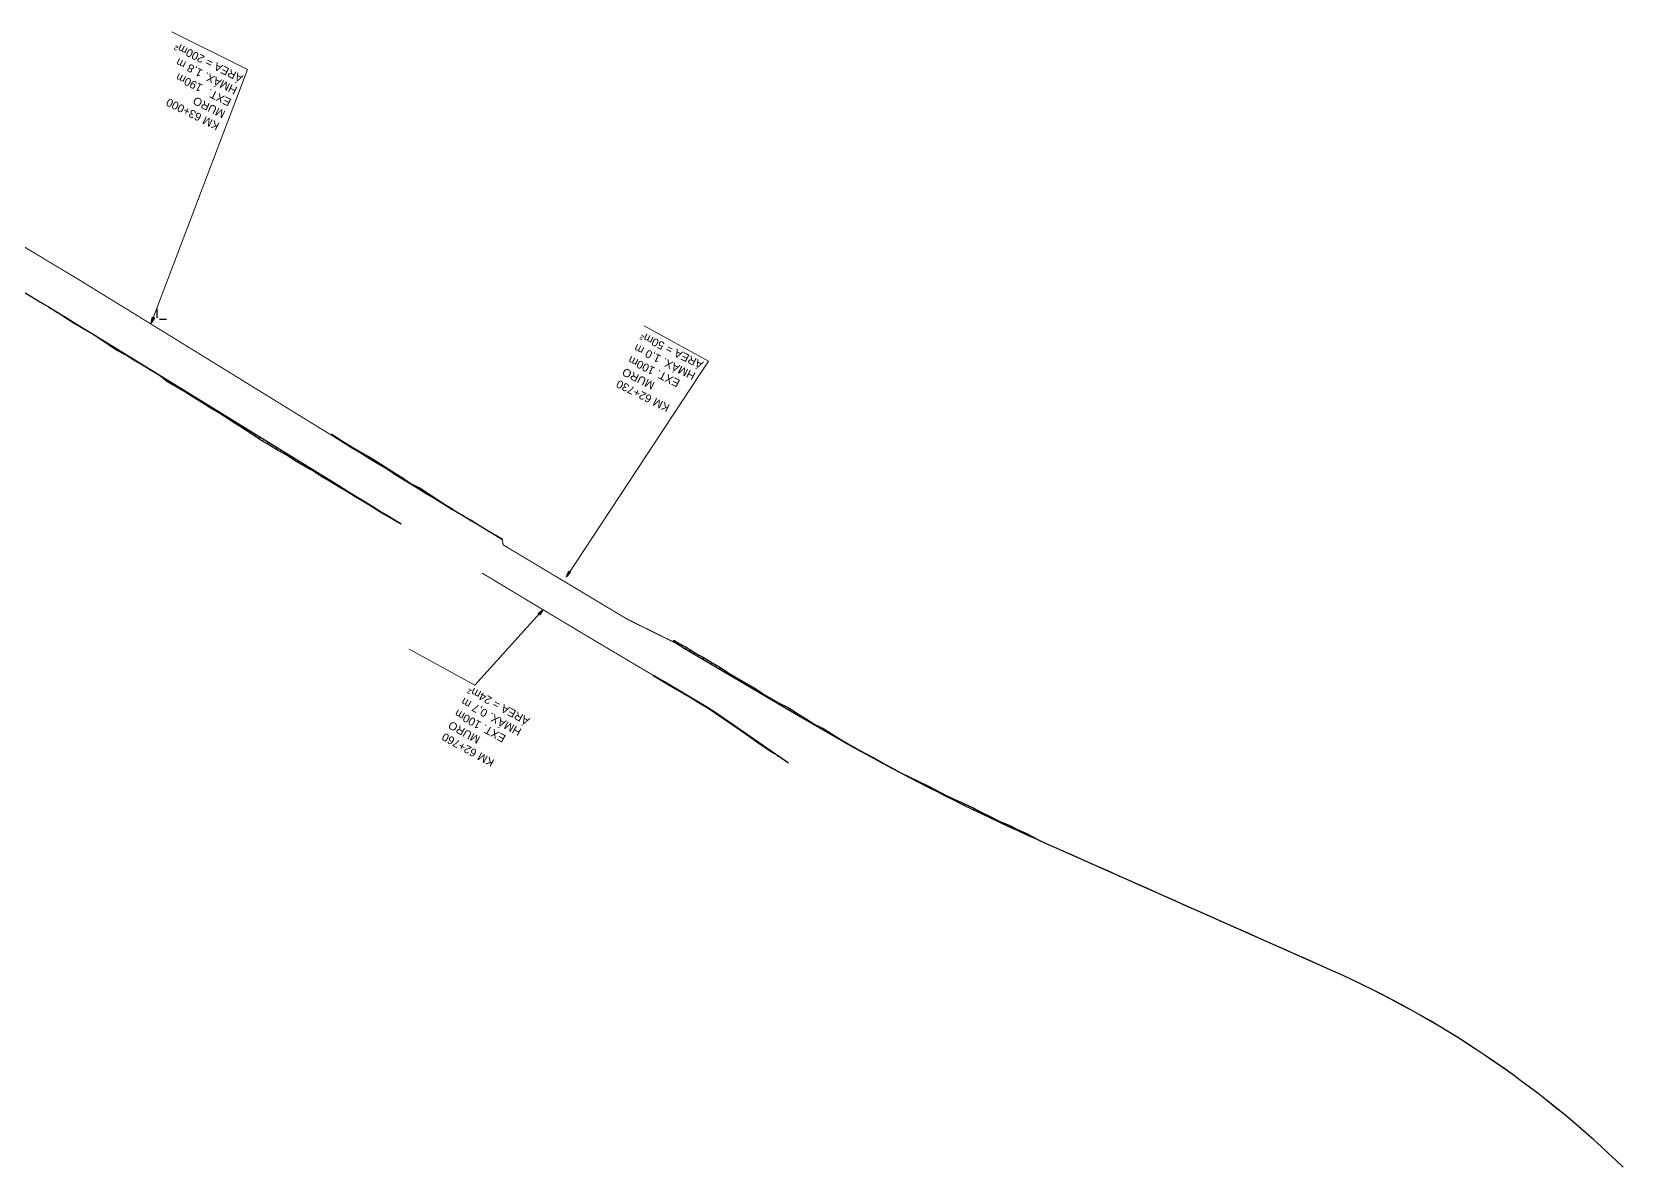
# Model space of a CAD drawing. Header units: metres. Extents: x 288738 to 324331, y 7399322 to 7465117.
# Drawn here: x 306558 to 307353, y 7435172 to 7435739 of the extents above; entities that cross this region are included whole.
import ezdxf

# ---------------------------------------------------------------- set-up
doc = ezdxf.new("R2010")
doc.units = ezdxf.units.M
doc.header["$LTSCALE"] = 10
for name, color, linetype in [('F-HZ-ATERRO-TALUDE', 110, 'Continuous'), ('F-HZ-MUROS', 210, 'Continuous'), ('F-HZ-PIANO-CORTE', 10, 'Continuous'), ('F-HZ-TALUDE', 2, 'Continuous')]:
    doc.layers.add(name, color=color, linetype=linetype)
doc.layers.add('U-HZ-TEXTO-MUROS', color=2, linetype='Continuous', lineweight=0)
doc.styles.add('ARIAL', font='arial.ttf')
doc.styles.add('DIM', font='arial.ttf', dxfattribs={"width": 0.8})
doc.dimstyles.new('U-1_2000', dxfattribs={"dimscale": 2, "dimtxt": 1.5, "dimasz": 0.75, "dimexe": 0.75, "dimexo": 0.75, "dimgap": 0.25, "dimtad": 1, "dimzin": 4, "dimtxsty": 'DIM', "dimblk": 'ARCHTICK', "dimcen": 0.7, "dimdle": 0.75, "dimclrd": 256, "dimclre": 256, "dimclrt": 256, "dimaunit": 1, "dimadec": 3, "dimazin": 2, "dimtfac": 1, "dimtofl": 0, "dimtmove": 0, "dimatfit": 3, "dimldrblk": 'CLOSEDBLANK', "dimfxl": 0, "dimtolj": 1, "dimtzin": 0, "dimlwd": -1, "dimlwe": -1, "dimarcsym": 0})

# ---------------------------------------------------------------- blocks, each defined once
blk = doc.blocks.new('_ArchTick')
at = {"color": 0, "linetype": 'ByBlock', "const_width": 0.15}
blk.add_lwpolyline([(-0.5, -0.5), (0.5, 0.5)], dxfattribs=at)

msp = doc.modelspace()

# ---------------------------------------------------------------- hatches: boundary and pattern name
at = {"layer": 'F-HZ-TALUDE'}
h = msp.add_hatch(dxfattribs=at)
h.set_pattern_fill('ANGLE', color=256)
h.set_pattern_definition([(0, (0, 0), (0, 6.985), [5.08, -1.905]), (90, (0, 0), (-6.985, 4e-16), [5.08, -1.905])])
h.paths.add_polyline_path([(306619.262, 7435596.791), (306618.782, 7435600.666), (306624.449, 7435601.954), (306625.546, 7435593.094)])

# ---------------------------------------------------------------- linework, layer by layer
at = {"layer": 'F-HZ-ATERRO-TALUDE', "linetype": 'Continuous', "lineweight": -3}
for p, q in [((306747.004, 7435513.162), (306747.019, 7435513.188)), ((306749.125, 7435511.865), (306749.201, 7435511.99)), ((306751.246, 7435510.568), (306751.535, 7435511.041))]:
    msp.add_line(p, q, dxfattribs=at)
at = {"layer": 'F-HZ-MUROS', "linetype": 'Continuous', "lineweight": -3, "const_width": 0.5}
for points in [[(306707.595, 7435537.382), (306623.547, 7435589.162), (306580.889, 7435615.388), (306545.575, 7435636.608)], [(306878.756, 7435433.961), (306855.591, 7435445.354), (306793.417, 7435482.607), (306793.036, 7435485.176)]]:
    msp.add_lwpolyline(points, dxfattribs=at)
msp.add_lwpolyline([(306868.834, 7435417.166, -0.0024968), (306782.949, 7435468.485, -0.0024968)], format="xyb", dxfattribs=at)
at = {"layer": 'F-HZ-PIANO-CORTE'}
for p, q in [((306567.507, 7435600.545), (306567.541, 7435600.602)), ((306569.638, 7435599.238), (306569.713, 7435599.361)), ((306571.757, 7435597.912), (306571.802, 7435597.986)), ((306573.865, 7435596.568), (306573.982, 7435596.759)), ((306575.97, 7435595.22), (306576.043, 7435595.338)), ((306578.074, 7435593.868), (306578.247, 7435594.152)), ((306580.209, 7435592.57), (306580.294, 7435592.708)), ((306582.375, 7435591.321), (306582.508, 7435591.538)), ((306584.525, 7435590.046), (306584.581, 7435590.137)), ((306586.66, 7435588.746), (306586.766, 7435588.918)), ((306588.783, 7435587.426), (306588.839, 7435587.516)), ((306590.894, 7435586.087), (306591.023, 7435586.296)), ((306592.995, 7435584.732), (306593.073, 7435584.858)), ((306595.086, 7435583.361), (306595.279, 7435583.674)), ((306597.159, 7435581.964), (306597.282, 7435582.164)), ((306599.216, 7435580.543), (306599.531, 7435581.055)), ((306601.363, 7435579.274), (306601.509, 7435579.51)), ((306603.593, 7435578.144), (306603.775, 7435578.44)), ((306605.768, 7435576.916), (306605.834, 7435577.023)), ((306607.89, 7435575.594), (306608.029, 7435575.819)), ((306610.032, 7435574.306), (306610.094, 7435574.407)), ((306612.194, 7435573.05), (306612.285, 7435573.197)), ((306614.329, 7435571.75), (306614.371, 7435571.818)), ((306616.439, 7435570.409), (306616.541, 7435570.575)), ((306618.567, 7435569.098), (306618.618, 7435569.181)), ((306620.713, 7435567.815), (306620.797, 7435567.953)), ((306622.766, 7435566.398), (306622.842, 7435566.522)), ((306624.731, 7435564.852), (306625.033, 7435565.343)), ((306626.781, 7435563.43), (306626.968, 7435563.733)), ((306628.918, 7435562.132), (306629.283, 7435562.725)), ((306631.073, 7435560.865), (306631.242, 7435561.14)), ((306633.246, 7435559.629), (306633.538, 7435560.103)), ((306635.39, 7435558.344), (306635.528, 7435558.568)), ((306637.504, 7435557.009), (306637.794, 7435557.481)), ((306639.631, 7435555.696), (306639.777, 7435555.933)), ((306641.771, 7435554.404), (306642.051, 7435554.859)), ((306643.898, 7435553.091), (306644.039, 7435553.319)), ((306646.013, 7435551.758), (306646.308, 7435552.236)), ((306648.144, 7435550.45), (306648.29, 7435550.688)), ((306650.29, 7435549.168), (306650.564, 7435549.614)), ((306652.413, 7435547.849), (306652.553, 7435548.076)), ((306654.513, 7435546.493), (306654.821, 7435546.992)), ((306656.613, 7435545.136), (306656.781, 7435545.408)), ((306658.711, 7435543.777), (306659.077, 7435544.37)), ((306660.824, 7435542.44), (306661.014, 7435542.749)), ((306662.95, 7435541.126), (306663.333, 7435541.747)), ((306665.054, 7435539.775), (306665.257, 7435540.106)), ((306667.135, 7435538.389), (306667.588, 7435539.126)), ((306669.203, 7435536.985), (306669.458, 7435537.4)), ((306671.258, 7435535.561), (306671.84, 7435536.506)), ((306707.773, 7435537.67), (306707.595, 7435537.382)), ((306707.884, 7435537.607), (306707.704, 7435537.315)), ((306710.018, 7435536.304), (306709.925, 7435536.154)), ((306712.115, 7435534.942), (306711.961, 7435534.692)), ((306673.365, 7435534.22), (306673.666, 7435534.708)), ((306675.525, 7435532.962), (306676.094, 7435533.885)), ((306677.683, 7435531.699), (306677.953, 7435532.137)), ((306679.837, 7435530.431), (306680.35, 7435531.263)), ((306682.009, 7435529.193), (306682.243, 7435529.573)), ((306684.199, 7435527.987), (306684.603, 7435528.643)), ((306686.338, 7435526.696), (306686.534, 7435527.015)), ((306714.236, 7435533.618), (306714.163, 7435533.499)), ((306716.377, 7435532.327), (306716.218, 7435532.069)), ((306718.533, 7435531.06), (306718.44, 7435530.909)), ((306720.702, 7435529.814), (306720.475, 7435529.447)), ((306722.87, 7435528.568), (306722.737, 7435528.352)), ((306725.038, 7435527.321), (306724.733, 7435526.826)), ((306688.423, 7435525.317), (306688.857, 7435526.022)), ((306690.554, 7435524.014), (306690.769, 7435524.363)), ((306692.734, 7435522.789), (306693.111, 7435523.402)), ((306694.894, 7435521.531), (306695.066, 7435521.811)), ((306697.032, 7435520.236), (306697.367, 7435520.78)), ((306697.339, 7435520.1), (306697.65, 7435520.605)), ((306699.477, 7435518.827), (306699.623, 7435519.063)), ((306727.171, 7435526.017), (306727.017, 7435525.766)), ((306729.274, 7435524.665), (306728.992, 7435524.206)), ((306731.381, 7435523.319), (306731.252, 7435523.108)), ((306733.491, 7435521.978), (306733.253, 7435521.589)), ((306735.6, 7435520.635), (306735.492, 7435520.458)), ((306737.709, 7435519.292), (306737.514, 7435518.974)), ((306701.523, 7435517.39), (306701.894, 7435517.991)), ((306703.656, 7435516.091), (306703.837, 7435516.386)), ((306705.843, 7435514.88), (306706.145, 7435515.371)), ((306707.989, 7435513.601), (306708.131, 7435513.831)), ((306710.11, 7435512.277), (306710.401, 7435512.75)), ((306712.245, 7435510.976), (306712.387, 7435511.207)), ((306739.825, 7435517.96), (306739.735, 7435517.814)), ((306741.946, 7435516.637), (306741.777, 7435516.362)), ((306714.388, 7435509.689), (306714.659, 7435510.129)), ((306716.539, 7435508.414), (306716.663, 7435508.616)), ((306718.694, 7435507.147), (306718.917, 7435507.51)), ((306720.837, 7435505.86), (306720.942, 7435506.031)), ((306722.974, 7435504.562), (306723.177, 7435504.893)), ((306725.115, 7435503.272), (306725.211, 7435503.429)), ((306727.259, 7435501.986), (306727.439, 7435502.279)), ((306729.378, 7435500.66), (306729.474, 7435500.816)), ((306731.48, 7435499.307), (306731.701, 7435499.667)), ((306733.609, 7435497.996), (306733.721, 7435498.179)), ((306735.755, 7435496.714), (306735.964, 7435497.056)), ((306737.91, 7435495.446), (306738.003, 7435495.599)), ((306765.265, 7435502.059), (306765.256, 7435502.044)), ((306767.418, 7435500.787), (306767.383, 7435500.73)), ((306740.071, 7435494.189), (306740.229, 7435494.448)), ((306778.091, 7435494.28), (306778.078, 7435494.26)), ((306780.222, 7435492.974), (306780.203, 7435492.942)), ((306782.353, 7435491.667), (306782.347, 7435491.657)), ((306784.484, 7435490.359), (306784.479, 7435490.351)), ((306786.633, 7435489.081), (306786.625, 7435489.069)), ((306788.795, 7435487.826), (306788.756, 7435487.762)), ((306790.956, 7435486.568), (306790.926, 7435486.518)), ((306879.117, 7435434.571), (306878.753, 7435433.955)), ((306880.483, 7435433.722), (306880.138, 7435433.137)), ((306882.668, 7435432.507), (306882.479, 7435432.186)), ((306884.842, 7435431.272), (306884.443, 7435430.596)), ((306886.979, 7435429.974), (306886.788, 7435429.649)), ((306889.127, 7435428.694), (306888.75, 7435428.055)), ((306891.31, 7435427.475), (306891.107, 7435427.129)), ((306893.482, 7435426.236), (306893.056, 7435425.514)), ((306895.616, 7435424.934), (306895.413, 7435424.589)), ((306897.762, 7435423.65), (306897.362, 7435422.973)), ((306868.702, 7435416.942), (306868.834, 7435417.166)), ((306869.835, 7435416.302), (306869.955, 7435416.504)), ((306899.942, 7435422.425), (306899.728, 7435422.064)), ((306902.098, 7435421.16), (306901.669, 7435420.432)), ((306904.177, 7435419.764), (306903.999, 7435419.463)), ((306906.276, 7435418.401), (306905.975, 7435417.891)), ((306908.439, 7435417.147), (306908.283, 7435416.884)), ((306910.602, 7435415.895), (306910.281, 7435415.35)), ((306871.976, 7435415.012), (306872.042, 7435415.123)), ((306874.119, 7435413.724), (306874.26, 7435413.963)), ((306876.275, 7435412.458), (306876.344, 7435412.575)), ((306878.43, 7435411.19), (306878.566, 7435411.422)), ((306880.579, 7435409.913), (306880.649, 7435410.032)), ((306882.73, 7435408.64), (306882.873, 7435408.881)), ((306912.769, 7435414.647), (306912.602, 7435414.363)), ((306914.93, 7435413.39), (306914.587, 7435412.809)), ((306917.074, 7435412.104), (306916.907, 7435411.822)), ((306919.206, 7435410.798), (306918.894, 7435410.269)), ((306921.3, 7435409.427), (306921.173, 7435409.213)), ((306923.403, 7435408.072), (306923.2, 7435407.728)), ((306884.905, 7435407.406), (306884.965, 7435407.508)), ((306887.075, 7435406.166), (306887.178, 7435406.341)), ((306889.21, 7435404.866), (306889.271, 7435404.968)), ((306891.349, 7435403.571), (306891.484, 7435403.8)), ((306893.51, 7435402.314), (306893.574, 7435402.422)), ((306895.662, 7435401.043), (306895.783, 7435401.248)), ((306897.74, 7435399.652), (306897.804, 7435399.761)), ((306925.536, 7435406.767), (306925.444, 7435406.612)), ((306927.682, 7435405.485), (306927.506, 7435405.187)), ((306929.872, 7435404.277), (306929.766, 7435404.097)), ((306932.077, 7435403.094), (306931.812, 7435402.646)), ((306934.331, 7435401.995), (306934.148, 7435401.685)), ((306936.538, 7435400.816), (306936.119, 7435400.105)), ((306899.814, 7435398.257), (306899.95, 7435398.487)), ((306901.863, 7435396.824), (306901.934, 7435396.946)), ((306903.911, 7435395.391), (306904.062, 7435395.647)), ((306905.962, 7435393.961), (306906.04, 7435394.094)), ((306908.013, 7435392.532), (306908.175, 7435392.806)), ((306938.593, 7435399.378), (306938.432, 7435399.106)), ((306940.669, 7435397.977), (306940.425, 7435397.564)), ((306942.815, 7435396.695), (306942.697, 7435396.495)), ((306944.957, 7435395.406), (306944.733, 7435395.026)), ((306947.087, 7435394.097), (306946.989, 7435393.93)), ((306949.243, 7435392.831), (306949.049, 7435392.502)), ((306951.483, 7435391.708), (306951.348, 7435391.478)), ((306910.074, 7435391.117), (306910.153, 7435391.251)), ((306912.135, 7435389.702), (306912.289, 7435389.963)), ((306914.192, 7435388.282), (306914.269, 7435388.412)), ((306916.248, 7435386.859), (306916.403, 7435387.122)), ((306918.282, 7435385.405), (306918.37, 7435385.554)), ((306920.318, 7435383.955), (306920.512, 7435384.283)), ((306953.689, 7435390.528), (306953.376, 7435389.997)), ((306955.784, 7435389.159), (306955.664, 7435388.956)), ((306957.885, 7435387.8), (306957.713, 7435387.509)), ((306960.003, 7435386.47), (306959.945, 7435386.372)), ((306962.134, 7435385.163), (306962.061, 7435385.04)), ((306964.31, 7435383.933), (306964.275, 7435383.873)), ((306922.383, 7435382.545), (306922.476, 7435382.703)), ((306924.446, 7435381.133), (306924.627, 7435381.44)), ((306926.492, 7435379.697), (306926.588, 7435379.858)), ((306928.54, 7435378.263), (306928.739, 7435378.6)), ((306930.608, 7435376.858), (306930.702, 7435377.018)), ((306966.489, 7435382.707), (306966.419, 7435382.589)), ((306968.678, 7435381.499), (306968.64, 7435381.435)), ((306970.865, 7435380.288), (306970.787, 7435380.156)), ((306973.047, 7435379.067), (306973.011, 7435379.008)), ((306975.237, 7435377.862), (306975.166, 7435377.741)), ((306977.458, 7435376.709), (306977.408, 7435376.626)), ((306932.675, 7435375.453), (306932.855, 7435375.756)), ((306979.674, 7435375.548), (306979.554, 7435375.345)), ((306981.874, 7435374.361), (306981.813, 7435374.258)), ((306992.806, 7435368.313), (306992.779, 7435368.267)), ((306995.07, 7435367.236), (306995.031, 7435367.17)), ((306997.329, 7435366.152), (306997.207, 7435365.944)), ((306999.574, 7435365.044), (306999.5, 7435364.918)), ((307001.822, 7435363.942), (307001.644, 7435363.641)), ((307004.081, 7435362.86), (307003.974, 7435362.678)), ((307006.332, 7435361.763), (307006.091, 7435361.355)), ((307008.551, 7435360.613), (307008.435, 7435360.417)), ((307010.764, 7435359.454), (307010.548, 7435359.088)), ((307012.955, 7435358.258), (307012.868, 7435358.111)), ((307015.162, 7435357.091), (307015.014, 7435356.84)), ((307017.431, 7435356.029), (307017.341, 7435355.877)), ((307019.707, 7435354.979), (307019.49, 7435354.611)), ((307022.011, 7435353.979), (307021.871, 7435353.742)), ((307024.307, 7435352.964), (307023.974, 7435352.401)), ((307026.565, 7435351.887), (307026.393, 7435351.595)), ((307028.811, 7435350.79), (307028.468, 7435350.209)), ((307031.006, 7435349.607), (307030.863, 7435349.364)), ((307033.216, 7435348.45), (307032.972, 7435348.036)), ((307035.491, 7435347.404), (307035.359, 7435347.181)), ((307037.756, 7435346.342), (307037.484, 7435345.882)), ((307039.973, 7435345.201), (307039.858, 7435345.007)), ((307042.209, 7435344.092), (307042.005, 7435343.746)), ((307044.538, 7435343.143), (307044.404, 7435342.915)), ((307046.846, 7435342.158), (307046.535, 7435341.63)), ((307049.041, 7435340.983), (307048.923, 7435340.782)), ((307051.252, 7435339.835), (307051.074, 7435339.533)), ((307053.554, 7435338.844), (307053.451, 7435338.668))]:
    msp.add_line(p, q, dxfattribs=at)
at = {"layer": 'F-HZ-TALUDE', "linetype": 'Continuous', "lineweight": -3}
for p, q in [((306751.535, 7435511.041), (306747.001, 7435513.197)), ((306768.34, 7435500.242), (306764.042, 7435502.782))]:
    msp.add_line(p, q, dxfattribs=at)
for points in [[(306535.388, 7435619.978), (306535.629, 7435619.835), (306536.513, 7435619.311), (306540.805, 7435616.76), (306545.094, 7435614.203), (306549.378, 7435611.64), (306553.659, 7435609.071), (306557.937, 7435606.495)], [(306557.937, 7435606.495), (306562.21, 7435603.914), (306566.48, 7435601.326), (306570.747, 7435598.732), (306575.009, 7435596.133), (306579.268, 7435593.527), (306583.523, 7435590.915), (306587.777, 7435588.296), (306706.972, 7435514.862), (306711.23, 7435512.239), (306715.49, 7435509.617), (306719.752, 7435506.997), (306724.015, 7435504.379), (306728.279, 7435501.763), (306732.544, 7435499.15), (306736.811, 7435496.538), (306741.079, 7435493.929), (306742.521, 7435493.048)], [(306740.082, 7435494.208), (306740.082, 7435494.208), (306736.607, 7435496.204), (306732.313, 7435498.771), (306728.105, 7435501.48), (306723.814, 7435504.052), (306719.539, 7435506.65), (306715.225, 7435509.186), (306710.936, 7435511.762), (306706.694, 7435514.409), (306702.315, 7435516.834), (306698.215, 7435519.713), (306697.032, 7435520.236), (306693.851, 7435522.161), (306689.488, 7435524.612), (306685.316, 7435527.372), (306680.931, 7435529.787), (306676.621, 7435532.324), (306672.299, 7435534.84), (306668.183, 7435537.691), (306664.019, 7435540.465), (306659.766, 7435543.094), (306655.568, 7435545.813), (306651.366, 7435548.525), (306647.073, 7435551.09), (306642.844, 7435553.756), (306638.563, 7435556.341), (306634.335, 7435559.01), (306629.986, 7435561.483), (306625.712, 7435564.079), (306621.757, 7435567.191), (306617.465, 7435569.757), (306613.245, 7435572.439), (306608.92, 7435574.952), (306604.676, 7435577.596), (306600.2, 7435579.863), (306596.081, 7435582.71), (306591.897, 7435585.451), (306587.674, 7435588.129), (306583.407, 7435590.726), (306579.081, 7435593.221), (306574.88, 7435595.92), (306570.67, 7435598.606), (306566.413, 7435601.215)], [(306738.471, 7435518.388), (306734.215, 7435520.998), (306729.961, 7435523.611), (306725.707, 7435526.226), (306721.455, 7435528.843), (306717.201, 7435531.464), (306707.595, 7435537.382)], [(306742.892, 7435516.047), (306738.655, 7435518.688), (306734.444, 7435521.372), (306730.231, 7435524.05), (306726.03, 7435526.75), (306721.7, 7435529.241), (306717.365, 7435531.731), (306713.083, 7435534.314), (306708.888, 7435537.037), (306707.773, 7435537.67)], [(306738.471, 7435518.388), (306742.728, 7435515.779), (306746.987, 7435513.173), (306751.246, 7435510.568), (306755.507, 7435507.966), (306759.77, 7435505.366), (306764.033, 7435502.768), (306768.298, 7435500.172)], [(306793.035, 7435485.174), (306789.642, 7435487.226), (306785.371, 7435489.811), (306781.101, 7435492.398), (306776.832, 7435494.987), (306772.564, 7435497.579), (306768.298, 7435500.172)], [(306793.116, 7435485.308), (306789.691, 7435487.306), (306785.373, 7435489.813), (306781.118, 7435492.426), (306776.86, 7435495.034)], [(306983.446, 7435373.239), (306979.046, 7435375.62), (306974.656, 7435378.02), (306970.277, 7435380.438), (306965.909, 7435382.873), (306961.551, 7435385.327), (306957.204, 7435387.799), (306952.868, 7435390.289), (306948.542, 7435392.797), (306944.227, 7435395.322), (306939.92, 7435397.862), (306883.938, 7435430.894), (306879.638, 7435433.432), (306878.753, 7435433.955)], [(306983.569, 7435373.447), (306979.165, 7435375.823), (306974.721, 7435378.13), (306970.357, 7435380.573), (306965.977, 7435382.99), (306961.624, 7435385.452), (306957.388, 7435388.112), (306953.198, 7435390.849), (306948.718, 7435393.095), (306944.457, 7435395.714), (306940.165, 7435398.278), (306936.056, 7435401.153), (306931.548, 7435403.352), (306927.168, 7435405.768), (306922.903, 7435408.378), (306918.715, 7435411.12), (306914.427, 7435413.692), (306910.094, 7435416.188), (306905.768, 7435418.695), (306901.61, 7435421.487), (306897.25, 7435423.937), (306892.981, 7435426.541), (306888.615, 7435428.98), (306884.341, 7435431.576), (306879.976, 7435434.004), (306879.117, 7435434.571)], [(306928.005, 7435378.636), (306924.303, 7435381.233), (306920.165, 7435384.06), (306916.081, 7435386.978), (306911.956, 7435389.825), (306907.824, 7435392.662), (306903.711, 7435395.531), (306899.602, 7435398.406), (306895.44, 7435401.192), (306891.118, 7435403.705), (306886.846, 7435406.305), (306882.497, 7435408.772), (306878.199, 7435411.327), (306873.888, 7435413.86), (306869.603, 7435416.442), (306868.702, 7435416.942)], [(306936.035, 7435373.56), (306899.737, 7435398.635), (306895.56, 7435401.395), (306874.029, 7435414.099), (306869.721, 7435416.642), (306868.834, 7435417.166)], [(307353.097, 7435171.681), (307349.485, 7435175.138), (307345.839, 7435178.56), (307342.158, 7435181.946), (307338.437, 7435185.301), (307334.654, 7435188.644), (307330.806, 7435191.978), (307326.891, 7435195.299), (307322.911, 7435198.607), (307318.865, 7435201.901), (307314.753, 7435205.177), (307310.575, 7435208.435), (307306.332, 7435211.672), (307302.025, 7435214.887), (307297.653, 7435218.078), (307293.219, 7435221.243), (307288.727, 7435224.375), (307284.203, 7435227.457), (307279.648, 7435230.489), (307275.064, 7435233.469), (307270.451, 7435236.397), (307265.81, 7435239.273), (307261.142, 7435242.097), (307256.447, 7435244.868), (307251.726, 7435247.586), (307246.979, 7435250.251), (307242.208, 7435252.863), (307237.413, 7435255.421), (307232.595, 7435257.925), (307227.754, 7435260.376), (307222.891, 7435262.772), (307218.011, 7435265.111), (307213.135, 7435267.386), (307208.266, 7435269.594), (307203.411, 7435271.752), (307069.08, 7435331.427), (307064.48, 7435333.471), (307059.887, 7435335.525), (307055.621, 7435337.454), (307055.304, 7435337.598), (307050.732, 7435339.689), (307046.171, 7435341.798), (307041.621, 7435343.926), (307037.082, 7435346.072), (307032.553, 7435348.236), (307028.035, 7435350.418), (307023.528, 7435352.618), (307019.032, 7435354.837), (307014.546, 7435357.074), (307010.071, 7435359.329), (307005.607, 7435361.602), (307001.153, 7435363.893), (306996.711, 7435366.202), (306992.278, 7435368.53), (306987.857, 7435370.875), (306983.446, 7435373.239)], [(307055.536, 7435337.99), (307050.907, 7435339.984), (307046.495, 7435342.346), (307041.815, 7435344.253), (307037.361, 7435346.545), (307032.794, 7435348.643), (307028.389, 7435351.017), (307023.858, 7435353.177), (307019.236, 7435355.183), (307014.688, 7435357.313), (307010.296, 7435359.709), (307005.849, 7435362.013), (307001.324, 7435364.181), (306996.827, 7435366.4), (306992.294, 7435368.556)], [(307353.117, 7435171.701), (307349.504, 7435175.158), (307345.857, 7435178.579), (307342.176, 7435181.964), (307338.456, 7435185.32), (307334.672, 7435188.663), (307330.823, 7435191.995), (307326.909, 7435195.318), (307322.929, 7435198.626), (307318.881, 7435201.919), (307314.769, 7435205.195), (307310.592, 7435208.454), (307306.349, 7435211.691), (307302.041, 7435214.906), (307297.668, 7435218.095), (307293.233, 7435221.259), (307288.742, 7435224.392), (307284.216, 7435227.474), (307279.661, 7435230.504), (307275.077, 7435233.485), (307270.465, 7435236.415), (307265.821, 7435239.287), (307261.151, 7435242.11), (307256.459, 7435244.884), (307251.739, 7435247.604), (307246.993, 7435250.27), (307242.22, 7435252.88), (307237.424, 7435255.436), (307232.607, 7435257.943), (307227.764, 7435260.391), (307222.902, 7435262.788), (307218.022, 7435265.127), (307213.145, 7435267.401), (307208.275, 7435269.61), (307203.42, 7435271.768), (307198.599, 7435273.909), (307193.81, 7435276.035), (307189.053, 7435278.148), (307184.326, 7435280.249), (307179.628, 7435282.337), (307174.955, 7435284.412), (307170.308, 7435286.476), (307165.686, 7435288.529), (307161.083, 7435290.572), (307156.483, 7435292.615), (307151.882, 7435294.656), (307147.283, 7435296.701), (307142.683, 7435298.743), (307138.083, 7435300.786), (307133.483, 7435302.83), (307128.882, 7435304.872), (307124.282, 7435306.914), (307119.683, 7435308.958), (307115.082, 7435311.001), (307110.482, 7435313.044), (307105.883, 7435315.089), (307101.283, 7435317.131), (307096.683, 7435319.174), (307092.082, 7435321.216), (307087.482, 7435323.259), (307082.882, 7435325.303), (307078.283, 7435327.347), (307073.683, 7435329.391), (307069.083, 7435331.433), (307064.483, 7435333.477), (307059.889, 7435335.529), (307055.623, 7435337.458)]]:
    msp.add_lwpolyline(points, dxfattribs=at)
at = {"layer": 'F-HZ-TALUDE'}
for points in [[(306707.774, 7435537.669, 0.2657572), (306707.429, 7435537.679, -0.42738)], [(306879.117, 7435434.571, 0.4117977), (306878.15, 7435434.326, 0.8013899)], [(306868.702, 7435416.942, -0.4758646), (306868.661, 7435417.344, 0.8013717), (306868.661, 7435417.344, 0.2237938)]]:
    msp.add_lwpolyline(points, format="xyb", dxfattribs=at)
for points in [[(306747.001, 7435513.197), (306742.892, 7435516.047)], [(306764.042, 7435502.782), (306751.535, 7435511.041)], [(306768.34, 7435500.242), (306776.86, 7435495.034)], [(306740.082, 7435494.208), (306742.521, 7435493.048)], [(306992.294, 7435368.556), (306983.569, 7435373.447)], [(307055.536, 7435337.99), (307062.788, 7435334.234)]]:
    msp.add_lwpolyline(points, dxfattribs=at)

# ---------------------------------------------------------------- texts
at = {"layer": 'U-HZ-TEXTO-MUROS', "linetype": 'Continuous', "lineweight": -3, "char_height": 4, "style": 'ARIAL'}
for s, insert, attachment_point, rotation in [('KM 63+000\\PMURO \\P\\pi-16,l16,t16;EXT.^I190m\\P\\pi0,l0,tz;HMÁX. 1,8 m\\PÁREA = 200m²', (306663.921, 7435717.097), 7, 153.59158), ('KM 62+730\\PMURO \\P\\pi-16,l16,t16;EXT.^I100m\\P\\pi0,l0,tz;HMÁX. 1,0 m\\PÁREA = 50m²', (306863.095, 7435589.142), 9, 153.71227), ('KM 62+760\\PMURO \\P\\pi-16,l16,t16;EXT.^I100m\\P\\pi0,l0,tz;HMÁX. 0,7 m\\PÁREA = 24m²', (306777.017, 7435412.277), 9, 151.274184)]:
    msp.add_mtext(s, dxfattribs=dict(at, insert=insert, attachment_point=attachment_point, rotation=rotation))

# ---------------------------------------------------------------- leaders
at = {"layer": 'U-HZ-TEXTO-MUROS', "linetype": 'Continuous', "lineweight": -3}
for points in [[(306617.59, 7435593.381), (306665.73, 7435720.065), (306627.787, 7435738.907)], [(306825.019, 7435466.628, 712.823), (306896.08, 7435574.398, 712.823), (306863.934, 7435592.057, 712.823)], [(306813.316, 7435450.207), (306779.234, 7435412.456), (306746.44, 7435430.474)]]:
    msp.add_leader(points, dimstyle='U-1_2000', override={"dimscale": 1, "dimasz": 3}, dxfattribs=at)

doc.saveas('drawing.dxf')
